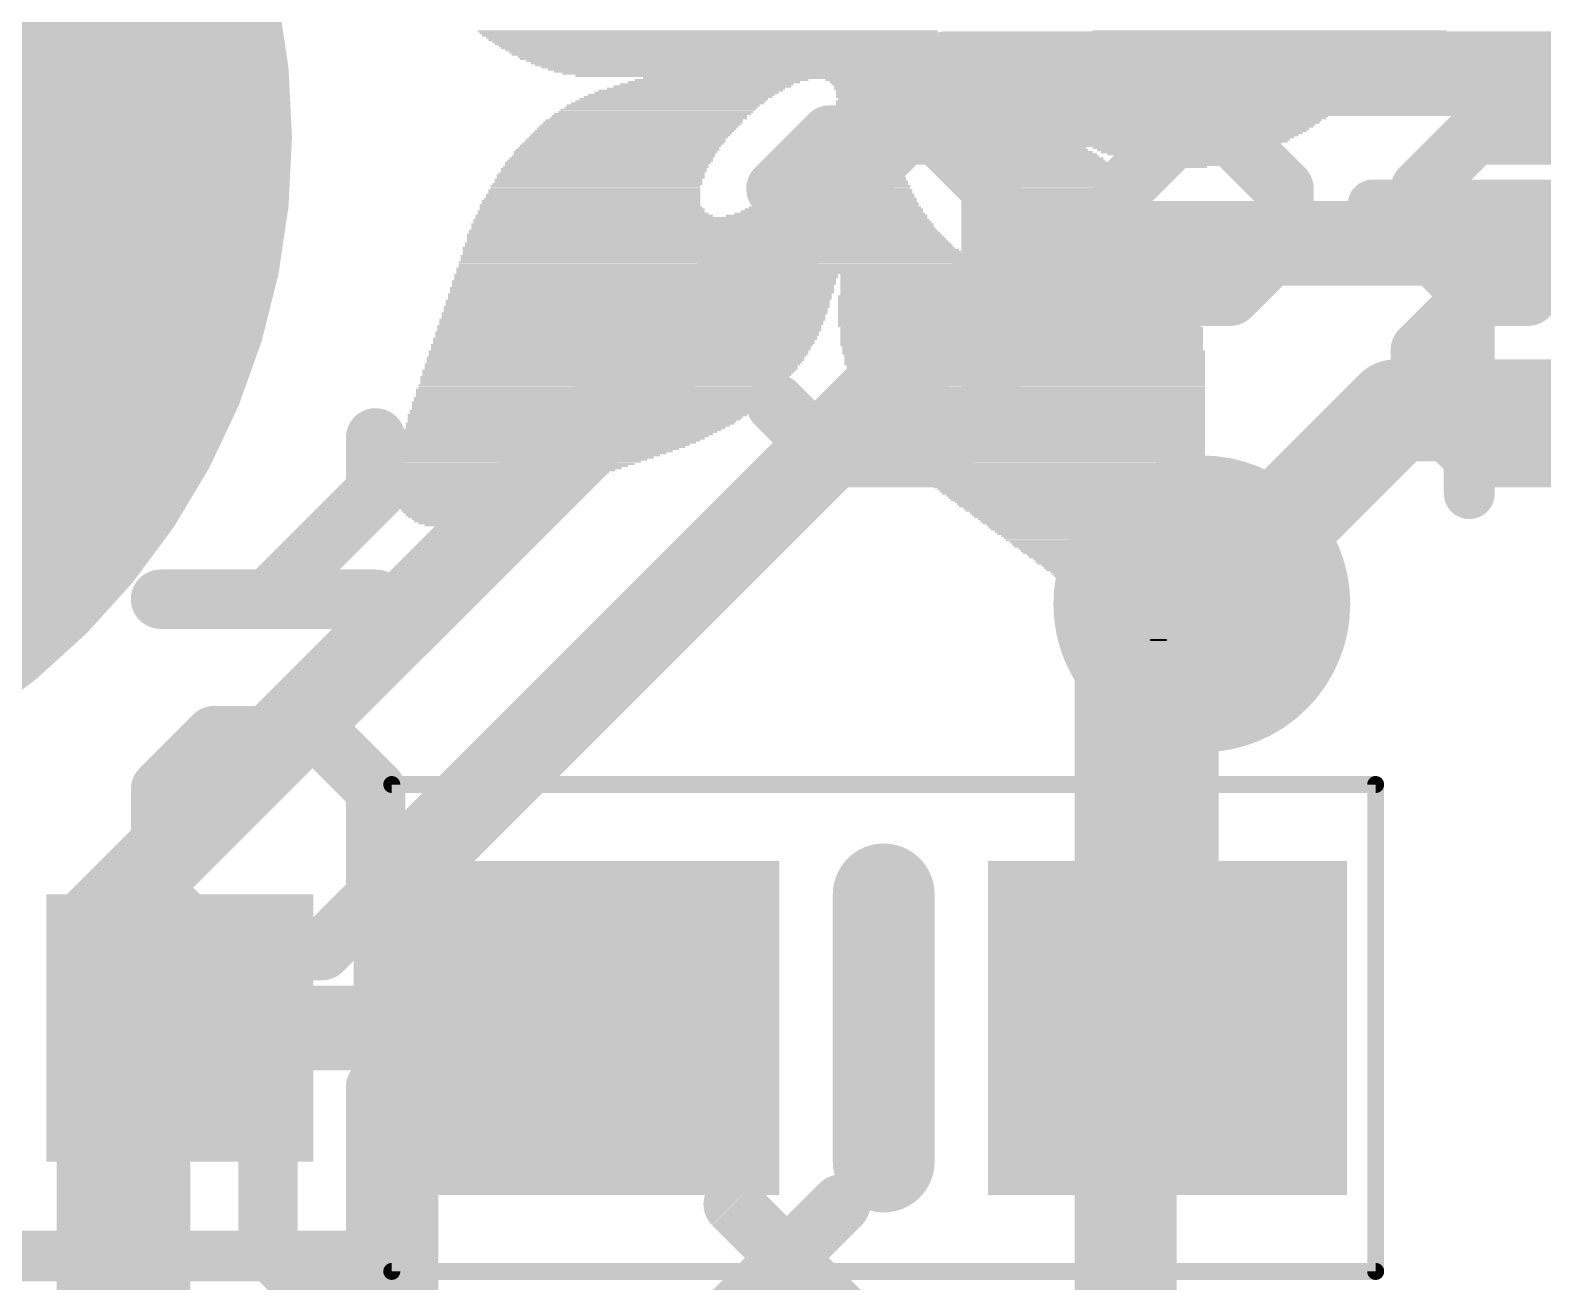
# Model space of a CAD drawing. Extents: x -0.1 to 34.1, y -8.2 to 18.
# Drawn here: x 3.858 to 8.387, y 11.813 to 15.561 of the extents above; entities that cross this region are included whole.
import ezdxf

# ---------------------------------------------------------------- set-up
doc = ezdxf.new("R2010")
doc.units = 0
for name, color, linetype in [('1', 12, 'CONTINUOUS'), ('16', 5, 'CONTINUOUS'), ('17', 110, 'CONTINUOUS'), ('18', 110, 'CONTINUOUS'), ('21', 40, 'CONTINUOUS'), ('22', 6, 'CONTINUOUS'), ('39', 12, 'CONTINUOUS'), ('40', 132, 'CONTINUOUS'), ('41', 12, 'CONTINUOUS'), ('42', 132, 'CONTINUOUS')]:
    doc.layers.add(name, color=color, linetype=linetype)

# ---------------------------------------------------------------- blocks, each defined once
blk = doc.blocks.new('RECT')
blk.add_solid([(-0.5, -0.5), (0.5, -0.5), (-0.5, 0.5), (0.5, 0.5)])
blk = doc.blocks.new('ROUNDP')
at = {"const_width": 0.5}
blk.add_lwpolyline([(0, -0.25, 1), (0, 0.25, 1), (0, -0.25)], format="xyb", dxfattribs=at)
blk = doc.blocks.new('ROUNDV')
at = {"const_width": 0.5}
blk.add_lwpolyline([(0, -0.25, 1), (0, 0.25, 1), (0, -0.25)], format="xyb", dxfattribs=at)

msp = doc.modelspace()

# ---------------------------------------------------------------- linework, layer by layer
at = {"layer": '1'}
for points, const_width in [([(7.2635, 13.7405), (7.366, 13.843)], 0.3048), ([(7.2635, 12.573), (7.2635, 13.7405)], 0.3048), ([(4.306, 12.573), (5.5635, 12.573)], 0.254)]:
    msp.add_lwpolyline(points, dxfattribs=dict(at, const_width=const_width))
for points, const_width in [([(7.4199, 13.7891, 1), (7.3121, 13.8969)], 0.1524), ([(7.3397, 13.7405, 1), (7.1873, 13.7405)], 0.1524), ([(7.2096, 13.7944, 1), (7.3174, 13.6866)], 0.1524), ([(4.306, 12.6365, 1), (4.306, 12.5095)], 0.127), ([(5.5635, 12.5095, 1), (5.5635, 12.6365)], 0.127), ([(7.1873, 12.573, 1), (7.3397, 12.573)], 0.1524)]:
    msp.add_lwpolyline(points, format="xyb", dxfattribs=dict(at, const_width=const_width))
at = {"layer": '16'}
for points, const_width in [([(4.064, 12.8905), (6.604, 15.4305)], 0.254), ([(6.604, 15.4305), (18.2245, 15.4305)], 0.254), ([(6.858, 14.9225), (4.953, 13.0175)], 0.254), ([(17.907, 14.9225), (6.858, 14.9225)], 0.254), ([(7.366, 13.843), (7.9455, 14.4225)], 0.3048), ([(7.9455, 14.4225), (17.5815, 14.4225)], 0.3048), ([(7.138, 13.615), (7.366, 13.843)], 0.3048), ([(7.138, 7.5825), (7.138, 13.615)], 0.3048), ([(4.953, 13.0175), (4.953, 6.858)], 0.254), ([(4.064, 8.772), (4.064, 12.8905)], 0.254)]:
    msp.add_lwpolyline(points, dxfattribs=dict(at, const_width=const_width))
for points, const_width in [([(6.604, 15.494, 1), (6.604, 15.367)], 0.127), ([(6.6489, 15.3856, 1), (6.5591, 15.4754)], 0.127), ([(6.858, 14.986, 1), (6.858, 14.859)], 0.127), ([(6.9029, 14.8776, 1), (6.8131, 14.9674)], 0.127), ([(7.9455, 14.4987, 1), (7.9455, 14.3463)], 0.1524), ([(7.9994, 14.3686, 1), (7.8916, 14.4764)], 0.1524), ([(7.4199, 13.7891, 1), (7.3121, 13.8969)], 0.1524), ([(7.3121, 13.8969, 1), (7.4199, 13.7891)], 0.1524), ([(7.2142, 13.615, 1), (7.0618, 13.615)], 0.1524), ([(7.0841, 13.6689, 1), (7.1919, 13.5611)], 0.1524), ([(5.0165, 13.0175, 1), (4.8895, 13.0175)], 0.127), ([(4.9081, 13.0624, 1), (4.9979, 12.9726)], 0.127), ([(4.1275, 12.8905, 1), (4.0005, 12.8905)], 0.127), ([(4.0191, 12.9354, 1), (4.1089, 12.8456)], 0.127)]:
    msp.add_lwpolyline(points, format="xyb", dxfattribs=dict(at, const_width=const_width))
at = {"layer": '21'}
for points, const_width in [([(2.54, 13.24, 1), (2.54, 17.24, 1), (2.54, 13.24)], 0.2032), ([(7.8786, 15.0756, 1), (7.8786, 14.9994)], 0.0762), ([(8.2048, 15.0375, 1), (8.1286, 15.0375)], 0.0762), ([(8.1286, 14.1732, 1), (8.2048, 14.1732)], 0.0762), ([(6.4897, 12.973, 1), (6.3373, 12.973)], 0.1524), ([(6.3373, 12.173, 1), (6.4897, 12.173)], 0.1524), ([(4.8556, 11.89, 1), (4.7794, 11.89)], 0.0762), ([(4.8175, 11.8519, 1), (4.8175, 11.9281)], 0.0762)]:
    msp.add_lwpolyline(points, format="xyb", dxfattribs=dict(at, const_width=const_width))
for points, const_width in [([(7.8786, 15.0375), (8.4548, 15.0375)], 0.1524), ([(8.1667, 14.1732), (8.1667, 15.0375)], 0.1524), ([(6.4135, 12.973), (6.4135, 12.173)], 0.3048), ([(2.2175, 11.89), (4.8175, 11.89)], 0.1524), ([(4.8175, 11.89), (4.8175, 10.79)], 0.1524)]:
    msp.add_lwpolyline(points, dxfattribs=dict(at, const_width=const_width))
at = {"layer": '22', "const_width": 0.1778}
for points in [[(6.0909, 15.0862), (6.2519, 15.2472)], [(6.2519, 15.2472), (6.5739, 15.2472)], [(6.5739, 15.2472), (6.7349, 15.0862)], [(7.2899, 15.2472), (7.1289, 15.0862)], [(7.4509, 15.2472), (7.2899, 15.2472)], [(7.6119, 15.0862), (7.4509, 15.2472)], [(8.1814, 15.2472), (8.0204, 15.0862)], [(8.5034, 15.2472), (8.1814, 15.2472)], [(6.7349, 15.0862), (6.7349, 14.4422)], [(7.1289, 15.0862), (7.1289, 14.9252)], [(7.6119, 14.9252), (7.6119, 15.0862)], [(8.0204, 15.0862), (8.0204, 14.9252)], [(7.1289, 14.9252), (7.2899, 14.7642)], [(7.4509, 14.7642), (7.6119, 14.9252)], [(8.0204, 14.9252), (8.1814, 14.7642)], [(7.2899, 14.7642), (7.4509, 14.7642)], [(8.1814, 14.7642), (8.0204, 14.6032)], [(8.1814, 14.7642), (8.3424, 14.7642)], [(8.0204, 14.6032), (8.0204, 14.4422)], [(6.2519, 14.2812), (6.0909, 14.4422)], [(6.7349, 14.4422), (6.5739, 14.2812)], [(8.0204, 14.4422), (8.1814, 14.2812)], [(4.8922, 14.1791), (4.8922, 14.3401)], [(6.5739, 14.2812), (6.2519, 14.2812)], [(8.1814, 14.2812), (8.5034, 14.2812)], [(4.5702, 13.8571), (4.8922, 14.1791)], [(4.2481, 13.8571), (4.8922, 13.8571)], [(4.2481, 13.2876), (4.4092, 13.4486)], [(4.4092, 13.4486), (4.7312, 13.4486)], [(4.7312, 13.4486), (4.8922, 13.2876)], [(4.2481, 12.9656), (4.2481, 13.2876)], [(4.8922, 13.2876), (4.8922, 12.9656)], [(4.4092, 12.8046), (4.2481, 12.9656)], [(4.8922, 12.9656), (4.7312, 12.8046)], [(4.7312, 12.8046), (4.4092, 12.8046)], [(4.2481, 12.2352), (4.4092, 12.3962)], [(4.4092, 12.3962), (4.5702, 12.2352)], [(4.8922, 11.9131), (4.8922, 12.3962)], [(4.2481, 11.7521), (4.2481, 12.2352)], [(4.5702, 12.2352), (4.5702, 11.9131)], [(6.2847, 12.0453), (5.9627, 11.7233)], [(6.6067, 11.4013), (5.9627, 12.0453)], [(4.5702, 11.9131), (4.7312, 11.7521)], [(4.7312, 11.7521), (4.8922, 11.9131)]]:
    msp.add_lwpolyline(points, dxfattribs=at)
at = {"layer": '22', "const_width": 0.0889}
for points in [[(6.2519, 15.2916, 1), (6.2519, 15.2027)], [(6.2833, 15.2157, 1), (6.2204, 15.2786)], [(6.6053, 15.2786, 1), (6.5424, 15.2157)], [(6.5739, 15.2027, 1), (6.5739, 15.2916)], [(7.2899, 15.2916, 1), (7.2899, 15.2027)], [(7.3213, 15.2157, 1), (7.2585, 15.2786)], [(7.4823, 15.2786, 1), (7.4195, 15.2157)], [(7.4509, 15.2027, 1), (7.4509, 15.2916)], [(8.1814, 15.2916, 1), (8.1814, 15.2027)], [(8.2128, 15.2157, 1), (8.1499, 15.2786)], [(6.7793, 15.0862, 1), (6.6904, 15.0862)], [(7.1734, 15.0862, 1), (7.0845, 15.0862)], [(7.6564, 15.0862, 1), (7.5675, 15.0862)], [(8.0648, 15.0862, 1), (7.9759, 15.0862)], [(6.0594, 15.1176, 1), (6.1223, 15.0547)], [(6.7034, 15.0547, 1), (6.7663, 15.1176)], [(7.0975, 15.1176, 1), (7.1603, 15.0547)], [(7.5805, 15.0547, 1), (7.6434, 15.1176)], [(7.9889, 15.1176, 1), (8.0518, 15.0547)], [(7.1603, 14.9566, 1), (7.0975, 14.8937)], [(7.6434, 14.8937, 1), (7.5805, 14.9566)], [(8.0518, 14.9566, 1), (7.9889, 14.8937)], [(7.0845, 14.9252, 1), (7.1734, 14.9252)], [(7.5675, 14.9252, 1), (7.6564, 14.9252)], [(7.9759, 14.9252, 1), (8.0648, 14.9252)], [(7.2899, 14.8086, 1), (7.2899, 14.7197)], [(7.2585, 14.7327, 1), (7.3213, 14.7956)], [(7.4195, 14.7956, 1), (7.4823, 14.7327)], [(7.4509, 14.7197, 1), (7.4509, 14.8086)], [(8.1814, 14.8086, 1), (8.1814, 14.7197)], [(8.2128, 14.7327, 1), (8.1499, 14.7956)], [(8.1499, 14.7327, 1), (8.2128, 14.7956)], [(8.3424, 14.7197, 1), (8.3424, 14.8086)], [(7.9889, 14.6346, 1), (8.0518, 14.5717)], [(8.0648, 14.6032, 1), (7.9759, 14.6032)], [(6.1223, 14.4736, 1), (6.0594, 14.4107)], [(6.7663, 14.4107, 1), (6.7034, 14.4736)], [(8.0518, 14.4736, 1), (7.9889, 14.4107)], [(6.6904, 14.4422, 1), (6.7793, 14.4422)], [(7.9759, 14.4422, 1), (8.0648, 14.4422)], [(4.9366, 14.3401, 1), (4.8477, 14.3401)], [(6.2519, 14.3256, 1), (6.2519, 14.2367)], [(6.2204, 14.2497, 1), (6.2833, 14.3126)], [(6.5424, 14.3126, 1), (6.6053, 14.2497)], [(6.5739, 14.2367, 1), (6.5739, 14.3256)], [(8.1814, 14.3256, 1), (8.1814, 14.2367)], [(8.1499, 14.2497, 1), (8.2128, 14.3126)], [(4.9236, 14.1476, 1), (4.8607, 14.2105)], [(4.8477, 14.1791, 1), (4.9366, 14.1791)], [(4.2481, 13.9015, 1), (4.2481, 13.8126)], [(4.5387, 13.8885, 1), (4.6016, 13.8256)], [(4.8922, 13.8126, 1), (4.8922, 13.9015)], [(4.4092, 13.4931, 1), (4.4092, 13.4042)], [(4.4406, 13.4172, 1), (4.3777, 13.48)], [(4.7626, 13.48, 1), (4.6997, 13.4172)], [(4.7312, 13.4042, 1), (4.7312, 13.4931)], [(4.2926, 13.2876, 1), (4.2037, 13.2876)], [(4.2167, 13.319, 1), (4.2796, 13.2562)], [(4.9366, 13.2876, 1), (4.8477, 13.2876)], [(4.8607, 13.2562, 1), (4.9236, 13.319)], [(4.2796, 12.997, 1), (4.2167, 12.9342)], [(4.9236, 12.9342, 1), (4.8607, 12.997)], [(4.2037, 12.9656, 1), (4.2926, 12.9656)], [(4.8477, 12.9656, 1), (4.9366, 12.9656)], [(4.4092, 12.849, 1), (4.4092, 12.7601)], [(4.3777, 12.7732, 1), (4.4406, 12.836)], [(4.6997, 12.836, 1), (4.7626, 12.7732)], [(4.7312, 12.7601, 1), (4.7312, 12.849)], [(4.4406, 12.4276, 1), (4.3777, 12.3647)], [(4.4406, 12.3647, 1), (4.3777, 12.4276)], [(4.9366, 12.3962, 1), (4.8477, 12.3962)], [(4.2926, 12.2352, 1), (4.2037, 12.2352)], [(4.6146, 12.2352, 1), (4.5257, 12.2352)], [(4.2167, 12.2666, 1), (4.2796, 12.2037)], [(4.5387, 12.2037, 1), (4.6016, 12.2666)], [(5.9941, 12.0768, 1), (5.9312, 12.0139)], [(6.3161, 12.0139, 1), (6.2532, 12.0768)], [(4.6016, 11.9446, 1), (4.5387, 11.8817)], [(4.9236, 11.8817, 1), (4.8607, 11.9446)], [(4.5257, 11.9131, 1), (4.6146, 11.9131)], [(4.8477, 11.9131, 1), (4.9366, 11.9131)], [(4.6997, 11.7836, 1), (4.7626, 11.7207)], [(4.6997, 11.7207, 1), (4.7626, 11.7836)]]:
    msp.add_lwpolyline(points, format="xyb", dxfattribs=at)
at = {"layer": '39'}
for points, const_width in [([(2.54, 14.24, 1), (2.54, 16.24, 1), (2.54, 14.24)], 2.032), ([(4.9405, 13.3147, 1), (4.9405, 13.2893)], 0.0254), ([(4.9532, 13.302, 1), (4.9278, 13.302)], 0.0254), ([(7.8992, 13.302, 1), (7.8738, 13.302)], 0.0254), ([(7.8865, 13.2893, 1), (7.8865, 13.3147)], 0.0254), ([(4.9405, 11.8567, 1), (4.9405, 11.8313)], 0.0254), ([(7.8865, 11.8313, 1), (7.8865, 11.8567)], 0.0254), ([(4.9278, 11.844, 1), (4.9532, 11.844)], 0.0254), ([(7.8738, 11.844, 1), (7.8992, 11.844)], 0.0254)]:
    msp.add_lwpolyline(points, format="xyb", dxfattribs=dict(at, const_width=const_width))
at = {"layer": '39', "const_width": 0.0508}
for points in [[(4.9405, 13.302), (7.8865, 13.302)], [(4.9405, 11.844), (4.9405, 13.302)], [(7.8865, 13.302), (7.8865, 11.844)], [(7.8865, 11.844), (4.9405, 11.844)]]:
    msp.add_lwpolyline(points, dxfattribs=at)
at = {"layer": '40', "const_width": 2.032}
msp.add_lwpolyline([(2.54, 14.24, 1), (2.54, 16.24, 1), (2.54, 14.24)], format="xyb", dxfattribs=at)
at = {"layer": '41', "const_width": 2.032}
msp.add_lwpolyline([(2.54, 14.24, 1), (2.54, 16.24, 1), (2.54, 14.24)], format="xyb", dxfattribs=at)
at = {"layer": '42', "const_width": 2.032}
msp.add_lwpolyline([(2.54, 14.24, 1), (2.54, 16.24, 1), (2.54, 14.24)], format="xyb", dxfattribs=at)

# ---------------------------------------------------------------- block references
at = {"layer": '1', "xscale": 1.075}
for p in [(5.5635, 12.573), (7.2635, 12.573)]:
    msp.add_blockref('RECT', p, dxfattribs=at)
at = {"layer": '1', "xscale": 0.8, "yscale": 0.8, "rotation": 90}
msp.add_blockref('RECT', (4.306, 12.573), dxfattribs=at)
at = {"layer": '17', "xscale": 3.516, "yscale": 3.516}
msp.add_blockref('ROUNDP', (2.54, 15.24), dxfattribs=at)
msp.add_blockref('ROUNDP', (2.54, 15.24), dxfattribs=at)
at = {"layer": '18', "xscale": 0.889, "yscale": 0.889}
msp.add_blockref('ROUNDV', (7.366, 13.843), dxfattribs=at)
msp.add_blockref('ROUNDV', (7.366, 13.843), dxfattribs=at)
at = {"layer": '21'}
for p, xscale, yscale in [((5.8864, 15.5575), 1.3779, 0.0064), ((5.8896, 15.5512), 1.3716, 0.0063), ((5.896, 15.5448), 1.3716, 0.0064), ((5.9024, 15.5385), 1.3589, 0.0063), ((5.9087, 15.5321), 1.3589, 0.0064), ((7.5279, 15.5321), 1.0668, 0.0064), ((7.5375, 15.5385), 1.0605, 0.0063), ((7.5502, 15.5448), 1.0605, 0.0064), ((7.5597, 15.5512), 1.0541, 0.0063), ((7.5692, 15.5575), 1.0604, 0.0064), ((5.9182, 15.5258), 1.3526, 0.0063), ((5.9278, 15.5194), 1.3589, 0.0064), ((5.9373, 15.5131), 1.3525, 0.0063), ((5.95, 15.5067), 1.3653, 0.0064), ((5.9627, 15.5004), 1.3653, 0.0063), ((5.9849, 15.494), 1.3843, 0.0064), ((6.0103, 15.4877), 1.4224, 0.0063), ((7.4041, 15.4877), 1.2002, 0.0063), ((7.4327, 15.494), 1.1557, 0.0064), ((7.4549, 15.5004), 1.124, 0.0063), ((7.4708, 15.5067), 1.1176, 0.0064), ((7.4867, 15.5131), 1.0985, 0.0063), ((7.4994, 15.5194), 1.0859, 0.0064), ((7.5152, 15.5258), 1.0795, 0.0063), ((6.6548, 15.4813), 2.6734, 0.0064), ((6.6548, 15.475), 2.6606, 0.0063), ((6.658, 15.4686), 2.6289, 0.0064), ((6.6612, 15.4623), 2.6099, 0.0063), ((6.6612, 15.4559), 2.5845, 0.0064), ((6.6675, 15.4496), 2.559, 0.0063), ((6.6739, 15.4432), 2.5337, 0.0064), ((6.6771, 15.4369), 2.5019, 0.0063), ((6.6866, 15.4305), 2.4701, 0.0064), ((6.7025, 15.4242), 2.4257, 0.0063), ((5.8833, 15.3988), 0.5207, 0.0063), ((5.9055, 15.4051), 0.5144, 0.0064), ((5.9278, 15.4115), 0.5207, 0.0063), ((6.7977, 15.4178), 2.2098, 0.0064), ((7.0676, 15.4115), 1.6573, 0.0063), ((7.0708, 15.4051), 1.6383, 0.0064), ((7.0676, 15.3988), 1.6193, 0.0063), ((5.7849, 15.3543), 0.5651, 0.0064), ((5.7976, 15.3607), 0.5651, 0.0063), ((5.8071, 15.367), 0.5588, 0.0064), ((5.823, 15.3734), 0.5525, 0.0063), ((5.8357, 15.3797), 0.5525, 0.0064), ((5.8515, 15.3861), 0.5334, 0.0063), ((5.8706, 15.3924), 0.5334, 0.0064), ((7.0676, 15.3924), 1.6065, 0.0064), ((7.0612, 15.3861), 1.5938, 0.0063), ((7.0612, 15.3797), 1.5812, 0.0064), ((7.0549, 15.3734), 1.5685, 0.0063), ((6.3754, 15.367), 0.2096, 0.0064), ((6.3691, 15.3607), 0.1969, 0.0063), ((6.3691, 15.3543), 0.1841, 0.0064), ((7.1755, 15.367), 1.3144, 0.0064), ((7.1819, 15.3607), 1.2891, 0.0063), ((7.1819, 15.3543), 1.2637, 0.0064), ((5.7214, 15.3099), 0.5905, 0.0063), ((5.7309, 15.3162), 0.5842, 0.0064), ((5.7372, 15.3226), 0.5842, 0.0063), ((5.7468, 15.3289), 0.5779, 0.0064), ((5.7531, 15.3353), 0.5778, 0.0063), ((5.7658, 15.3416), 0.5778, 0.0064), ((5.7754, 15.348), 0.5715, 0.0063), ((6.3532, 15.3162), 0.1778, 0.0064), ((6.3532, 15.3099), 0.1778, 0.0063), ((6.3627, 15.348), 0.1842, 0.0063), ((6.3627, 15.3416), 0.1842, 0.0064), ((6.3595, 15.3353), 0.1778, 0.0063), ((6.3595, 15.3289), 0.1778, 0.0064), ((6.3563, 15.3226), 0.1715, 0.0063), ((7.1819, 15.348), 1.2509, 0.0063), ((7.1851, 15.3416), 1.2319, 0.0064), ((7.1819, 15.3353), 1.2129, 0.0063), ((7.1819, 15.3289), 1.2001, 0.0064), ((7.1819, 15.3226), 1.1875, 0.0063), ((7.1787, 15.3162), 1.1684, 0.0064), ((7.1787, 15.3099), 1.1557, 0.0063), ((5.6673, 15.2591), 0.5969, 0.0063), ((5.6738, 15.2654), 0.5969, 0.0064), ((5.6801, 15.2718), 0.5969, 0.0063), ((5.6865, 15.2781), 0.5969, 0.0064), ((5.6928, 15.2845), 0.5969, 0.0063), ((5.6959, 15.2908), 0.5905, 0.0064), ((5.7087, 15.2972), 0.5905, 0.0063), ((5.7118, 15.3035), 0.5842, 0.0064), ((6.3437, 15.2654), 0.1969, 0.0064), ((6.3437, 15.2591), 0.1969, 0.0063), ((6.3468, 15.2781), 0.1905, 0.0064), ((6.3468, 15.2718), 0.1905, 0.0063), ((6.35, 15.2908), 0.1842, 0.0064), ((6.35, 15.2845), 0.1842, 0.0063), ((6.3532, 15.3035), 0.1778, 0.0064), ((6.3532, 15.2972), 0.1778, 0.0063), ((7.1755, 15.3035), 1.1366, 0.0064), ((7.1755, 15.2972), 1.124, 0.0063), ((7.1724, 15.2908), 1.1049, 0.0064), ((7.1723, 15.2845), 1.0922, 0.0063), ((7.1692, 15.2781), 1.0731, 0.0064), ((7.166, 15.2718), 1.0668, 0.0063), ((7.1628, 15.2654), 1.0478, 0.0064), ((7.1628, 15.2591), 1.035, 0.0063), ((5.6261, 15.2146), 0.6032, 0.0064), ((5.6325, 15.221), 0.6033, 0.0063), ((5.6388, 15.2273), 0.6032, 0.0064), ((5.642, 15.2337), 0.5969, 0.0063), ((5.6484, 15.24), 0.5969, 0.0064), ((5.6547, 15.2464), 0.5969, 0.0063), ((5.6611, 15.2527), 0.5969, 0.0064), ((6.331, 15.2146), 0.2349, 0.0064), ((6.3341, 15.221), 0.2286, 0.0063), ((6.3342, 15.2337), 0.2159, 0.0063), ((6.3342, 15.2273), 0.2159, 0.0064), ((6.3373, 15.24), 0.2096, 0.0064), ((6.3405, 15.2527), 0.2032, 0.0064), ((6.3405, 15.2464), 0.2032, 0.0063), ((7.1596, 15.2527), 1.016, 0.0064), ((7.1533, 15.2464), 1.0033, 0.0063), ((7.1501, 15.24), 0.9842, 0.0064), ((7.1469, 15.2337), 0.9652, 0.0063), ((7.1438, 15.2273), 0.9589, 0.0064), ((7.1374, 15.221), 0.9334, 0.0063), ((7.1311, 15.2146), 0.9207, 0.0064), ((5.5944, 15.1702), 0.6159, 0.0063), ((5.5975, 15.1765), 0.6096, 0.0064), ((5.6039, 15.1829), 0.6096, 0.0063), ((5.6102, 15.1956), 0.6096, 0.0063), ((5.6071, 15.1892), 0.6033, 0.0064), ((5.6166, 15.2019), 0.6096, 0.0064), ((5.6198, 15.2083), 0.6033, 0.0063), ((6.3214, 15.1702), 0.2794, 0.0063), ((6.3215, 15.1765), 0.2667, 0.0064), ((6.3246, 15.1892), 0.2604, 0.0064), ((6.3246, 15.1829), 0.2604, 0.0063), ((6.3278, 15.1956), 0.254, 0.0063), ((6.3277, 15.2019), 0.2413, 0.0064), ((6.331, 15.2083), 0.2349, 0.0063), ((6.8485, 15.2083), 0.3429, 0.0063), ((6.8548, 15.2019), 0.3429, 0.0064), ((6.8612, 15.1956), 0.3556, 0.0063), ((6.8707, 15.1892), 0.362, 0.0064), ((6.8739, 15.1829), 0.3683, 0.0063), ((6.8834, 15.1765), 0.3746, 0.0064), ((6.8866, 15.1702), 0.381, 0.0063), ((7.3089, 15.2083), 0.5397, 0.0063), ((7.3089, 15.2019), 0.5143, 0.0064), ((7.3057, 15.1956), 0.4826, 0.0063), ((7.3089, 15.1892), 0.4509, 0.0064), ((7.3089, 15.1829), 0.4127, 0.0063), ((7.3089, 15.1765), 0.3747, 0.0064), ((7.3089, 15.1702), 0.3365, 0.0063), ((5.5658, 15.1257), 0.6223, 0.0064), ((5.569, 15.1321), 0.6159, 0.0063), ((5.5753, 15.1448), 0.616, 0.0063), ((5.5753, 15.1384), 0.616, 0.0064), ((5.5817, 15.1511), 0.6159, 0.0064), ((5.588, 15.1638), 0.616, 0.0064), ((5.5848, 15.1575), 0.6096, 0.0063), ((6.3087, 15.1321), 0.3302, 0.0063), ((6.3087, 15.1257), 0.3302, 0.0064), ((6.3119, 15.1448), 0.3112, 0.0063), ((6.3119, 15.1384), 0.3112, 0.0064), ((6.3151, 15.1511), 0.3048, 0.0064), ((6.3151, 15.1575), 0.2921, 0.0063), ((6.3182, 15.1638), 0.2857, 0.0064), ((6.8961, 15.1638), 0.3874, 0.0064), ((6.8993, 15.1575), 0.3937, 0.0063), ((6.9057, 15.1511), 0.3937, 0.0064), ((6.912, 15.1448), 0.4064, 0.0063), ((6.9183, 15.1384), 0.4064, 0.0064), ((6.9247, 15.1321), 0.4191, 0.0063), ((6.931, 15.1257), 0.4191, 0.0064), ((7.3056, 15.1638), 0.2921, 0.0064), ((7.3025, 15.1575), 0.235, 0.0063), ((7.3025, 15.1511), 0.1588, 0.0064), ((5.5467, 15.0813), 0.635, 0.0063), ((5.5499, 15.094), 0.6286, 0.0063), ((5.5499, 15.0876), 0.6286, 0.0064), ((5.5563, 15.1003), 0.6287, 0.0064), ((5.5595, 15.113), 0.6223, 0.0064), ((5.5595, 15.1067), 0.6223, 0.0063), ((5.5658, 15.1194), 0.6223, 0.0063), ((6.2929, 15.0813), 0.4127, 0.0063), ((6.2961, 15.0876), 0.3937, 0.0064), ((6.2992, 15.094), 0.3874, 0.0063), ((6.2992, 15.1003), 0.3746, 0.0064), ((6.3024, 15.1067), 0.3683, 0.0063), ((6.3024, 15.113), 0.3556, 0.0064), ((6.3056, 15.1194), 0.3493, 0.0063), ((6.9342, 15.1194), 0.4254, 0.0063), ((6.9374, 15.113), 0.4318, 0.0064), ((6.9469, 15.1067), 0.4382, 0.0063), ((6.9533, 15.094), 0.4509, 0.0063), ((6.9501, 15.1003), 0.4445, 0.0064), ((6.9596, 15.0876), 0.4508, 0.0064), ((6.9628, 15.0813), 0.4572, 0.0063), ((5.534, 15.0368), 0.6604, 0.0064), ((5.5372, 15.0495), 0.654, 0.0064), ((5.5372, 15.0432), 0.654, 0.0063), ((5.5404, 15.0559), 0.6477, 0.0063), ((5.5436, 15.0686), 0.6413, 0.0063), ((5.5436, 15.0622), 0.6413, 0.0064), ((5.5467, 15.0749), 0.635, 0.0064), ((6.2707, 15.0368), 0.4953, 0.0064), ((6.277, 15.0432), 0.4826, 0.0063), ((6.277, 15.0495), 0.4699, 0.0064), ((6.2833, 15.0559), 0.4572, 0.0063), ((6.2834, 15.0622), 0.4445, 0.0064), ((6.2897, 15.0686), 0.4318, 0.0063), ((6.2896, 15.0749), 0.4191, 0.0064), ((6.966, 15.0749), 0.4635, 0.0064), ((6.9723, 15.0686), 0.4636, 0.0063), ((6.9787, 15.0495), 0.4763, 0.0064), ((6.9755, 15.0622), 0.4699, 0.0064), ((6.9755, 15.0559), 0.4699, 0.0063), ((6.985, 15.0432), 0.4762, 0.0063), ((6.9882, 15.0368), 0.4826, 0.0064), ((5.8674, 14.9924), 1.3652, 0.0063), ((5.5467, 15.0051), 0.7112, 0.0063), ((5.8674, 14.9987), 1.3526, 0.0064), ((5.5372, 15.0178), 0.6794, 0.0063), ((5.5436, 15.0114), 0.6921, 0.0064), ((5.5372, 15.0305), 0.6668, 0.0063), ((5.5404, 15.0241), 0.6731, 0.0064), ((6.242, 15.0051), 0.6033, 0.0063), ((6.2515, 15.0114), 0.5715, 0.0064), ((6.258, 15.0178), 0.5461, 0.0063), ((6.2643, 15.0241), 0.5334, 0.0064), ((6.2675, 15.0305), 0.5143, 0.0063), ((6.9914, 15.0305), 0.4889, 0.0063), ((6.9914, 15.0241), 0.4889, 0.0064), ((6.9946, 15.0178), 0.4953, 0.0063), ((7.0009, 15.0114), 0.4953, 0.0064), ((7.0072, 14.9924), 0.508, 0.0063), ((7.0041, 15.0051), 0.5017, 0.0063), ((7.0041, 14.9987), 0.5017, 0.0064), ((5.8769, 14.9479), 1.4224, 0.0064), ((5.8769, 14.9543), 1.4097, 0.0063), ((5.8738, 14.9606), 1.4033, 0.0064), ((5.8706, 14.9797), 1.3843, 0.0063), ((5.8706, 14.9733), 1.3843, 0.0064), ((5.8738, 14.967), 1.3907, 0.0063), ((5.8706, 14.986), 1.3716, 0.0064), ((7.0072, 14.986), 0.508, 0.0064), ((7.0104, 14.9797), 0.5144, 0.0063), ((7.0168, 14.9606), 0.5271, 0.0064), ((7.0168, 14.9543), 0.5271, 0.0063), ((7.0199, 14.9479), 0.5334, 0.0064), ((7.0136, 14.9733), 0.5207, 0.0064), ((7.0136, 14.967), 0.5207, 0.0063), ((5.8896, 14.9098), 1.4732, 0.0064), ((5.896, 14.9035), 1.4859, 0.0063), ((5.8992, 14.8971), 1.4923, 0.0064), ((5.8864, 14.9225), 1.4541, 0.0064), ((5.8897, 14.9162), 1.4605, 0.0063), ((5.8801, 14.9416), 1.4288, 0.0063), ((5.8864, 14.9289), 1.4415, 0.0063), ((5.8833, 14.9352), 1.4351, 0.0064), ((7.0231, 14.8971), 0.5778, 0.0064), ((7.0231, 14.9098), 0.5652, 0.0064), ((7.0231, 14.9035), 0.5652, 0.0063), ((7.0231, 14.9225), 0.5524, 0.0064), ((7.0231, 14.9162), 0.5524, 0.0063), ((7.02, 14.9289), 0.5461, 0.0063), ((7.0199, 14.9416), 0.5334, 0.0063), ((7.0231, 14.9352), 0.5398, 0.0064), ((6.2325, 14.8654), 2.1844, 0.0063), ((6.2325, 14.859), 2.1844, 0.0064), ((6.2325, 14.8527), 2.1844, 0.0063), ((5.9119, 14.8844), 1.5303, 0.0064), ((6.2326, 14.878), 2.1717, 0.0063), ((6.2326, 14.8717), 2.1717, 0.0064), ((5.9055, 14.8908), 1.505, 0.0063), ((7.0136, 14.8844), 0.5969, 0.0064), ((7.0199, 14.8908), 0.5842, 0.0063), ((5.6959, 14.8082), 1.1493, 0.0064), ((5.7023, 14.8273), 1.1494, 0.0063), ((5.7023, 14.8209), 1.1494, 0.0064), ((5.6991, 14.8146), 1.143, 0.0063), ((6.2326, 14.8463), 2.1971, 0.0064), ((6.2326, 14.8399), 2.1971, 0.0063), ((6.2326, 14.8336), 2.1971, 0.0064), ((6.8104, 14.8273), 1.0541, 0.0063), ((6.8104, 14.8209), 1.0541, 0.0064), ((6.8104, 14.8146), 1.0541, 0.0063), ((6.8104, 14.8082), 1.0541, 0.0064), ((5.6833, 14.7701), 1.1493, 0.0064), ((5.6833, 14.7637), 1.1493, 0.0063), ((5.6896, 14.7892), 1.1494, 0.0063), ((5.6896, 14.7828), 1.1494, 0.0064), ((5.6896, 14.7765), 1.1494, 0.0063), ((5.6959, 14.8018), 1.1493, 0.0063), ((5.6928, 14.7955), 1.143, 0.0064), ((6.8136, 14.7637), 1.0731, 0.0063), ((6.8167, 14.7828), 1.0668, 0.0064), ((6.8167, 14.7765), 1.0668, 0.0063), ((6.8167, 14.7701), 1.0668, 0.0064), ((6.8136, 14.8018), 1.0605, 0.0063), ((6.8136, 14.7955), 1.0605, 0.0064), ((6.8136, 14.7892), 1.0605, 0.0063), ((5.6738, 14.732), 1.1557, 0.0064), ((5.6706, 14.7256), 1.1493, 0.0063), ((5.6706, 14.7193), 1.1493, 0.0064), ((5.6769, 14.7511), 1.1494, 0.0063), ((5.6769, 14.7447), 1.1494, 0.0064), ((5.6769, 14.7384), 1.1494, 0.0063), ((5.6833, 14.7574), 1.1493, 0.0064), ((6.8199, 14.7193), 1.0858, 0.0064), ((6.8136, 14.7574), 1.0731, 0.0064), ((6.8168, 14.7511), 1.0795, 0.0063), ((6.8168, 14.7447), 1.0795, 0.0064), ((6.8168, 14.7384), 1.0795, 0.0063), ((6.8168, 14.732), 1.0795, 0.0064), ((6.8168, 14.7256), 1.0795, 0.0063), ((5.6515, 14.6749), 1.1494, 0.0063), ((5.6579, 14.6875), 1.1493, 0.0063), ((5.6579, 14.6812), 1.1493, 0.0064), ((5.6611, 14.6939), 1.1557, 0.0064), ((5.6673, 14.713), 1.1557, 0.0063), ((5.6642, 14.7066), 1.1494, 0.0064), ((5.6642, 14.7003), 1.1494, 0.0063), ((6.8199, 14.713), 1.0858, 0.0063), ((6.8199, 14.7066), 1.0858, 0.0064), ((6.8199, 14.7003), 1.0858, 0.0063), ((6.8199, 14.6939), 1.0858, 0.0064), ((6.8199, 14.6875), 1.0858, 0.0063), ((6.8199, 14.6812), 1.0858, 0.0064), ((6.8199, 14.6749), 1.0858, 0.0063), ((5.6388, 14.6368), 1.1494, 0.0063), ((5.6356, 14.6304), 1.143, 0.0064), ((5.6452, 14.6558), 1.1493, 0.0064), ((5.6452, 14.6494), 1.1493, 0.0063), ((5.642, 14.6431), 1.143, 0.0064), ((5.6515, 14.6685), 1.1494, 0.0064), ((5.6515, 14.6622), 1.1494, 0.0063), ((6.8262, 14.6685), 1.0859, 0.0064), ((6.8262, 14.6622), 1.0859, 0.0063), ((6.8262, 14.6558), 1.0859, 0.0064), ((6.8262, 14.6494), 1.0859, 0.0063), ((6.8262, 14.6431), 1.0859, 0.0064), ((6.8262, 14.6368), 1.0859, 0.0063), ((6.8262, 14.6304), 1.0859, 0.0064), ((5.6103, 14.5796), 1.1303, 0.0064), ((5.6198, 14.5987), 1.1367, 0.0063), ((5.6198, 14.5923), 1.1367, 0.0064), ((5.6166, 14.586), 1.1303, 0.0063), ((5.6293, 14.6177), 1.143, 0.0064), ((5.6261, 14.6113), 1.1366, 0.0063), ((5.6261, 14.605), 1.1366, 0.0064), ((5.6356, 14.6241), 1.143, 0.0063), ((6.8262, 14.6241), 1.0859, 0.0063), ((6.8262, 14.6177), 1.0859, 0.0064), ((6.8326, 14.5987), 1.0858, 0.0063), ((6.8326, 14.5923), 1.0858, 0.0064), ((6.8295, 14.6113), 1.0795, 0.0063), ((6.8295, 14.605), 1.0795, 0.0064), ((6.8357, 14.586), 1.0795, 0.0063), ((6.8357, 14.5796), 1.0795, 0.0064), ((5.5912, 14.5415), 1.1176, 0.0064), ((5.588, 14.5352), 1.1112, 0.0063), ((5.6007, 14.5606), 1.124, 0.0063), ((5.5975, 14.5542), 1.1176, 0.0064), ((5.5975, 14.5479), 1.1176, 0.0063), ((5.6103, 14.5732), 1.1303, 0.0063), ((5.6071, 14.5669), 1.1239, 0.0064), ((6.8357, 14.5732), 1.0795, 0.0063), ((6.8357, 14.5669), 1.0795, 0.0064), ((6.8357, 14.5606), 1.0795, 0.0063), ((6.839, 14.5542), 1.0731, 0.0064), ((6.839, 14.5479), 1.0731, 0.0063), ((6.8421, 14.5415), 1.0668, 0.0064), ((6.8421, 14.5352), 1.0668, 0.0063), ((5.5658, 14.4971), 1.0922, 0.0063), ((5.5626, 14.4907), 1.0858, 0.0064), ((5.5785, 14.5225), 1.1049, 0.0063), ((5.5753, 14.5161), 1.0986, 0.0064), ((5.5753, 14.5098), 1.0986, 0.0063), ((5.569, 14.5034), 1.0859, 0.0064), ((5.5849, 14.5288), 1.1049, 0.0064), ((6.8421, 14.5288), 1.0668, 0.0064), ((6.8421, 14.5225), 1.0668, 0.0063), ((6.8453, 14.5161), 1.0604, 0.0064), ((6.8453, 14.5098), 1.0604, 0.0063), ((6.8485, 14.5034), 1.0541, 0.0064), ((6.8485, 14.4971), 1.0541, 0.0063), ((6.8485, 14.4907), 1.0541, 0.0064), ((5.5277, 14.4463), 1.0541, 0.0063), ((5.5372, 14.459), 1.0604, 0.0063), ((5.5341, 14.4526), 1.0541, 0.0064), ((5.5563, 14.4844), 1.0859, 0.0063), ((5.5531, 14.478), 1.0795, 0.0064), ((5.5467, 14.4717), 1.0668, 0.0063), ((5.5436, 14.4653), 1.0605, 0.0064), ((6.8517, 14.4844), 1.0477, 0.0063), ((6.8517, 14.478), 1.0477, 0.0064), ((6.8548, 14.4717), 1.0414, 0.0063), ((6.8548, 14.4653), 1.0414, 0.0064), ((6.858, 14.459), 1.035, 0.0063), ((6.858, 14.4526), 1.035, 0.0064), ((6.8612, 14.4463), 1.0287, 0.0063), ((5.4959, 14.4082), 1.016, 0.0063), ((5.4896, 14.4018), 1.0033, 0.0064), ((5.5055, 14.4209), 1.0223, 0.0063), ((5.5023, 14.4145), 1.016, 0.0064), ((5.5245, 14.4399), 1.0478, 0.0064), ((5.515, 14.4272), 1.0287, 0.0064), ((5.5182, 14.4336), 1.0351, 0.0063), ((6.8612, 14.4399), 1.0287, 0.0064), ((6.8643, 14.4336), 1.0223, 0.0063), ((6.8675, 14.4272), 1.016, 0.0064), ((6.8675, 14.4209), 1.016, 0.0063), ((6.8707, 14.4145), 1.0096, 0.0064), ((6.8707, 14.4082), 1.0096, 0.0063), ((6.8739, 14.4018), 1.0033, 0.0064), ((5.4515, 14.3637), 0.9525, 0.0064), ((5.4451, 14.3574), 0.9398, 0.0063), ((5.4737, 14.3828), 0.9842, 0.0063), ((5.4674, 14.3764), 0.9715, 0.0064), ((5.461, 14.3701), 0.9588, 0.0063), ((5.4864, 14.3955), 0.997, 0.0063), ((5.4801, 14.3891), 0.9843, 0.0064), ((6.8771, 14.3955), 0.9969, 0.0063), ((6.8771, 14.3891), 0.9969, 0.0064), ((6.8802, 14.3828), 0.9906, 0.0063), ((6.8834, 14.3764), 0.9842, 0.0064), ((6.8834, 14.3701), 0.9842, 0.0063), ((6.8866, 14.3637), 0.9779, 0.0064), ((6.8898, 14.3574), 0.9715, 0.0063), ((5.407, 14.3256), 0.889, 0.0064), ((5.3975, 14.3193), 0.87, 0.0063), ((5.3912, 14.3129), 0.8573, 0.0064), ((5.4165, 14.332), 0.8953, 0.0063), ((5.4293, 14.3447), 0.9207, 0.0063), ((5.4229, 14.3383), 0.908, 0.0064), ((5.4388, 14.351), 0.9271, 0.0064), ((6.8929, 14.351), 0.9652, 0.0064), ((6.8929, 14.3447), 0.9652, 0.0063), ((6.8961, 14.3383), 0.9588, 0.0064), ((6.8993, 14.332), 0.9525, 0.0063), ((6.9024, 14.3256), 0.9461, 0.0064), ((6.9056, 14.3193), 0.9398, 0.0063), ((6.9056, 14.3129), 0.9398, 0.0064), ((5.315, 14.2685), 0.7429, 0.0063), ((5.3467, 14.2875), 0.7938, 0.0064), ((5.3277, 14.2748), 0.7557, 0.0064), ((5.3372, 14.2812), 0.7747, 0.0063), ((5.3784, 14.3066), 0.8445, 0.0063), ((5.3689, 14.3002), 0.8255, 0.0064), ((5.3594, 14.2939), 0.8064, 0.0063), ((6.9088, 14.3066), 0.9334, 0.0063), ((6.912, 14.3002), 0.9271, 0.0064), ((6.9152, 14.2939), 0.9207, 0.0063), ((6.9183, 14.2875), 0.9144, 0.0064), ((6.9215, 14.2812), 0.908, 0.0063), ((6.9247, 14.2748), 0.9017, 0.0064), ((6.9279, 14.2685), 0.8953, 0.0063), ((5.2641, 14.2367), 0.6541, 0.0064), ((5.2546, 14.2304), 0.635, 0.0063), ((5.2451, 14.224), 0.616, 0.0064), ((5.2355, 14.2177), 0.5969, 0.0063), ((5.2959, 14.2558), 0.7048, 0.0063), ((5.2864, 14.2494), 0.6858, 0.0064), ((5.3055, 14.2621), 0.7239, 0.0064), ((5.2769, 14.2431), 0.6667, 0.0063), ((6.931, 14.2621), 0.889, 0.0064), ((6.9342, 14.2558), 0.8826, 0.0063), ((6.9374, 14.2494), 0.8763, 0.0064), ((6.9405, 14.2431), 0.8699, 0.0063), ((6.9437, 14.2367), 0.8636, 0.0064), ((6.9469, 14.2304), 0.8572, 0.0063), ((6.9501, 14.224), 0.8509, 0.0064), ((6.9533, 14.2177), 0.8445, 0.0063), ((5.226, 14.2113), 0.5779, 0.0064), ((5.2165, 14.205), 0.5588, 0.0063), ((5.2038, 14.1986), 0.5334, 0.0064), ((5.1974, 14.1923), 0.5207, 0.0063), ((5.1848, 14.1859), 0.4953, 0.0064), ((5.1784, 14.1796), 0.4826, 0.0063), ((5.1689, 14.1732), 0.4636, 0.0064), ((6.9596, 14.2113), 0.8318, 0.0064), ((6.9628, 14.205), 0.8255, 0.0063), ((6.966, 14.1986), 0.8191, 0.0064), ((6.9691, 14.1923), 0.8128, 0.0063), ((6.9755, 14.1859), 0.8001, 0.0064), ((6.9787, 14.1796), 0.7937, 0.0063), ((6.9818, 14.1732), 0.7874, 0.0064), ((5.1498, 14.1605), 0.4127, 0.0064), ((5.1626, 14.1669), 0.4381, 0.0063), ((5.1467, 14.1542), 0.3937, 0.0063), ((5.1372, 14.1478), 0.3747, 0.0064), ((5.1277, 14.1415), 0.3429, 0.0063), ((5.1213, 14.1351), 0.3302, 0.0064), ((5.1118, 14.1288), 0.2985, 0.0063), ((6.9882, 14.1669), 0.7747, 0.0063), ((6.9914, 14.1605), 0.7683, 0.0064), ((6.9945, 14.1542), 0.762, 0.0063), ((7.0009, 14.1478), 0.7493, 0.0064), ((7.0041, 14.1415), 0.7429, 0.0063), ((7.0072, 14.1351), 0.7366, 0.0064), ((7.0136, 14.1288), 0.7239, 0.0063), ((5.1086, 14.1224), 0.2794, 0.0064), ((5.0991, 14.1161), 0.2477, 0.0063), ((5.0927, 14.1097), 0.2222, 0.0064), ((5.0864, 14.1034), 0.1969, 0.0063), ((5.0831, 14.097), 0.1651, 0.0064), ((5.0769, 14.0907), 0.1397, 0.0063), ((5.0705, 14.0843), 0.1016, 0.0064), ((7.0168, 14.1224), 0.7175, 0.0064), ((7.0231, 14.1161), 0.7048, 0.0063), ((7.0263, 14.1097), 0.6985, 0.0064), ((7.0295, 14.1034), 0.6921, 0.0063), ((7.0358, 14.097), 0.6794, 0.0064), ((7.039, 14.0907), 0.6731, 0.0063), ((7.0422, 14.0843), 0.6667, 0.0064), ((5.0705, 14.078), 0.0635, 0.0063), ((7.0485, 14.078), 0.654, 0.0063), ((7.0517, 14.0716), 0.6477, 0.0064), ((7.0549, 14.0653), 0.6413, 0.0063), ((7.0612, 14.0589), 0.6286, 0.0064), ((7.0644, 14.0526), 0.6223, 0.0063), ((7.0707, 14.0462), 0.6096, 0.0064), ((7.0739, 14.0399), 0.6032, 0.0063), ((7.0771, 14.0335), 0.5969, 0.0064), ((7.0834, 14.0272), 0.5842, 0.0063), ((7.0866, 14.0208), 0.5778, 0.0064), ((7.0898, 14.0145), 0.5715, 0.0063), ((7.0961, 14.0081), 0.5588, 0.0064), ((7.0993, 14.0018), 0.5524, 0.0063), ((7.1025, 13.9954), 0.5461, 0.0064), ((7.1088, 13.9891), 0.5334, 0.0063), ((7.112, 13.9827), 0.527, 0.0064), ((7.1184, 13.9764), 0.5143, 0.0063), ((7.1215, 13.97), 0.508, 0.0064), ((7.1247, 13.9637), 0.5016, 0.0063), ((7.1311, 13.9573), 0.4889, 0.0064), ((7.1342, 13.951), 0.4826, 0.0063), ((7.1374, 13.9446), 0.4762, 0.0064), ((7.1438, 13.9383), 0.4635, 0.0063), ((7.1469, 13.9319), 0.4572, 0.0064), ((7.1501, 13.9256), 0.4508, 0.0063), ((7.1565, 13.9192), 0.4381, 0.0064), ((7.1596, 13.9129), 0.4318, 0.0063), ((7.166, 13.9065), 0.4191, 0.0064), ((7.1692, 13.9002), 0.4127, 0.0063), ((7.1723, 13.8938), 0.4064, 0.0064), ((7.1787, 13.8875), 0.3937, 0.0063), ((7.1819, 13.8811), 0.3873, 0.0064), ((7.185, 13.8748), 0.381, 0.0063), ((7.1913, 13.8684), 0.3683, 0.0064), ((7.1946, 13.862), 0.3619, 0.0063), ((7.2009, 13.8557), 0.3492, 0.0064), ((7.2009, 13.8494), 0.3366, 0.0063), ((7.2041, 13.843), 0.3302, 0.0064), ((7.2105, 13.8367), 0.3175, 0.0063), ((7.2136, 13.8303), 0.3112, 0.0064), ((7.2136, 13.8239), 0.2984, 0.0063), ((7.22, 13.8176), 0.2857, 0.0064), ((7.2231, 13.8113), 0.2794, 0.0063), ((7.2232, 13.8049), 0.2667, 0.0064), ((7.2295, 13.7986), 0.254, 0.0063), ((7.2294, 13.7922), 0.2413, 0.0064), ((7.2358, 13.7858), 0.2286, 0.0063), ((7.2359, 13.7795), 0.2159, 0.0064), ((7.239, 13.7732), 0.1968, 0.0063), ((7.2358, 13.7668), 0.1778, 0.0064), ((7.239, 13.7605), 0.1588, 0.0063), ((7.2359, 13.7541), 0.1397, 0.0064), ((7.239, 13.7477), 0.1206, 0.0063), ((7.239, 13.7414), 0.0826, 0.0064), ((7.2358, 13.7351), 0.0508, 0.0063)]:
    msp.add_blockref('RECT', p, dxfattribs=dict(at, xscale=xscale, yscale=yscale))

doc.saveas('drawing.dxf')
